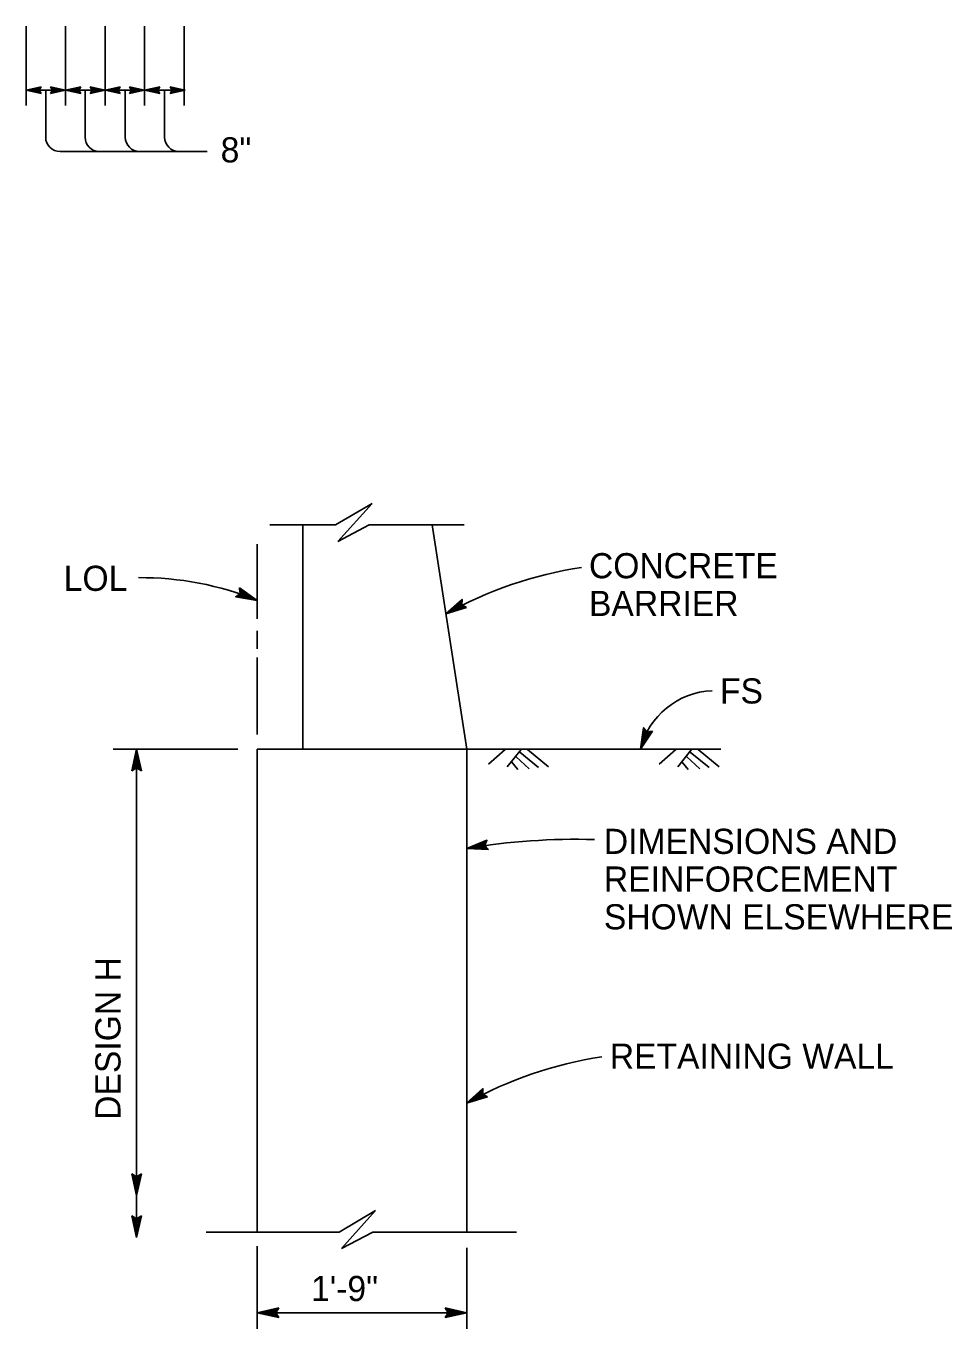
# Model space of a CAD drawing. Extents: x -894 to 866, y -472 to 714.
# Drawn here: x 23.5 to 281.2, y -26 to 336.7 of the extents above; entities that cross this region are included whole.
import ezdxf

# ---------------------------------------------------------------- set-up
doc = ezdxf.new("R2010")
doc.units = 0
for name, color, linetype in [('rd_PROFILE-OG', 7, 'Continuous'), ('str_Concrete-A', 7, 'Continuous'), ('str_Text-A', 7, 'Continuous')]:
    doc.layers.add(name, color=color, linetype=linetype)

msp = doc.modelspace()

# ---------------------------------------------------------------- linework, layer by layer
at = {"layer": 'rd_PROFILE-OG'}
for p, q in [((146.2, 135.39), (216.91, 135.39)), ((156.88, 135.34), (152.25, 131.21)), ((161.28, 135.31), (157.46, 130.45)), ((160.9, 134.58), (166.14, 130.27)), ((163.06, 135.29), (168.92, 130.47)), ((204.36, 135.34), (199.72, 131.21)), ((208.75, 135.31), (204.93, 130.45)), ((208.38, 134.58), (213.62, 130.27)), ((210.54, 135.29), (216.4, 130.47)), ((158.67, 131.84), (160.35, 129.79)), ((159.94, 133.24), (163.52, 129.98)), ((206.15, 131.84), (207.83, 129.79)), ((207.42, 133.24), (211, 129.98))]:
    msp.add_line(p, q, dxfattribs=at)
at = {"layer": 'str_Concrete-A'}
for p, q in [((119.83, 203.83), (109.66, 197.84)), ((110.32, 193.24), (119.83, 203.83)), ((91.38, 197.84), (109.66, 197.84)), ((100.54, 197.84), (100.54, 135.39)), ((119.05, 197.84), (110.32, 193.24)), ((119.05, 197.84), (145.46, 197.84)), ((136.5, 197.84), (146.2, 135.39)), ((87.87, 135.39), (146.2, 135.39)), ((87.87, 135.37), (87.87, 0.98)), ((146.2, 135.39), (146.2, 0.98)), ((120.8, 6.98), (110.63, 0.98)), ((111.29, -3.61), (120.8, 6.98)), ((73.63, 0.98), (110.63, 0.98)), ((120.02, 0.98), (111.29, -3.61)), ((120.02, 0.98), (160.01, 0.98))]:
    msp.add_line(p, q, dxfattribs=at)
at = {"layer": 'str_Text-A'}
for p, q in [((23.54, 336.67), (23.54, 314.56)), ((34.54, 336.67), (34.54, 314.56)), ((45.54, 336.67), (45.54, 314.56)), ((56.54, 336.67), (56.54, 314.56)), ((67.54, 336.67), (67.54, 314.56)), ((23.54, 318.85), (27.74, 319.78)), ((24.51, 318.85), (27.57, 319.53)), ((25.47, 318.84), (27.45, 319.28)), ((27.74, 319.78), (27.18, 318.85)), ((27.74, 319.78), (27.74, 319.78)), ((34.54, 318.85), (30.34, 319.78)), ((30.34, 319.78), (30.34, 319.78)), ((30.34, 319.78), (30.9, 318.85)), ((33.56, 318.85), (30.5, 319.53)), ((32.6, 318.84), (30.62, 319.28)), ((34.54, 318.85), (38.74, 319.78)), ((35.51, 318.85), (38.57, 319.53)), ((36.47, 318.84), (38.45, 319.28)), ((38.74, 319.78), (38.18, 318.85)), ((38.74, 319.78), (38.74, 319.78)), ((45.54, 318.85), (41.34, 319.78)), ((41.34, 319.78), (41.34, 319.78)), ((41.34, 319.78), (41.9, 318.85)), ((44.56, 318.85), (41.5, 319.53)), ((43.6, 318.84), (41.62, 319.28)), ((45.54, 318.85), (49.74, 319.78)), ((46.51, 318.85), (49.57, 319.53)), ((47.47, 318.84), (49.45, 319.28)), ((49.74, 319.78), (49.18, 318.85)), ((49.74, 319.78), (49.74, 319.78)), ((56.54, 318.85), (52.34, 319.78)), ((52.34, 319.78), (52.34, 319.78)), ((52.34, 319.78), (52.9, 318.85)), ((55.56, 318.85), (52.5, 319.53)), ((54.6, 318.84), (52.62, 319.28)), ((56.54, 318.85), (60.74, 319.78)), ((57.51, 318.85), (60.57, 319.53)), ((58.47, 318.84), (60.45, 319.28)), ((60.74, 319.78), (60.18, 318.85)), ((60.74, 319.78), (60.74, 319.78)), ((67.81, 318.85), (63.61, 319.78)), ((63.61, 319.78), (63.61, 319.78)), ((63.61, 319.78), (64.17, 318.85)), ((66.84, 318.85), (63.77, 319.53)), ((65.88, 318.84), (63.9, 319.28)), ((27.74, 317.91), (23.54, 318.85)), ((23.54, 318.85), (23.54, 318.85)), ((23.54, 318.85), (34.54, 318.85)), ((27.58, 318.16), (24.5, 318.85)), ((27.42, 318.41), (25.47, 318.84)), ((26.44, 318.84), (27.28, 319.03)), ((27.3, 318.65), (26.44, 318.84)), ((27.18, 318.85), (27.74, 317.91)), ((27.74, 317.91), (27.74, 317.91)), ((29, 318.83), (29, 305.76)), ((30.9, 318.85), (30.34, 317.91)), ((30.34, 317.91), (34.54, 318.85)), ((30.34, 317.91), (30.34, 317.91)), ((30.49, 318.16), (33.57, 318.85)), ((30.65, 318.41), (32.6, 318.84)), ((30.77, 318.65), (31.64, 318.84)), ((31.64, 318.84), (30.79, 319.03)), ((34.54, 318.85), (45.54, 318.85)), ((34.54, 318.85), (34.54, 318.85)), ((38.74, 317.91), (34.54, 318.85)), ((34.54, 318.85), (34.54, 318.85)), ((38.58, 318.16), (35.5, 318.85)), ((38.42, 318.41), (36.47, 318.84)), ((37.44, 318.84), (38.28, 319.03)), ((38.3, 318.65), (37.44, 318.84)), ((38.18, 318.85), (38.74, 317.91)), ((38.74, 317.91), (38.74, 317.91)), ((39.96, 318.83), (39.96, 305.76)), ((41.9, 318.85), (41.34, 317.91)), ((41.34, 317.91), (45.54, 318.85)), ((41.34, 317.91), (41.34, 317.91)), ((41.49, 318.16), (44.57, 318.85)), ((41.65, 318.41), (43.6, 318.84)), ((41.77, 318.65), (42.64, 318.84)), ((42.64, 318.84), (41.79, 319.03)), ((45.54, 318.85), (56.54, 318.85)), ((45.54, 318.85), (45.54, 318.85)), ((49.74, 317.91), (45.54, 318.85)), ((45.54, 318.85), (45.54, 318.85)), ((49.58, 318.16), (46.5, 318.85)), ((49.42, 318.41), (47.47, 318.84)), ((48.44, 318.84), (49.28, 319.03)), ((49.3, 318.65), (48.44, 318.84)), ((49.18, 318.85), (49.74, 317.91)), ((49.74, 317.91), (49.74, 317.91)), ((51.15, 318.83), (51.15, 305.76)), ((52.9, 318.85), (52.34, 317.91)), ((52.34, 317.91), (56.54, 318.85)), ((52.34, 317.91), (52.34, 317.91)), ((52.49, 318.16), (55.57, 318.85)), ((52.65, 318.41), (54.6, 318.84)), ((52.77, 318.65), (53.64, 318.84)), ((53.64, 318.84), (52.79, 319.03)), ((56.54, 318.85), (67.81, 318.85)), ((56.54, 318.85), (56.54, 318.85)), ((60.74, 317.91), (56.54, 318.85)), ((56.54, 318.85), (56.54, 318.85)), ((60.58, 318.16), (57.5, 318.85)), ((60.42, 318.41), (58.47, 318.84)), ((59.44, 318.84), (60.28, 319.03)), ((60.3, 318.65), (59.44, 318.84)), ((60.18, 318.85), (60.74, 317.91)), ((60.74, 317.91), (60.74, 317.91)), ((62.1, 318.83), (62.1, 305.76)), ((64.17, 318.85), (63.61, 317.91)), ((63.61, 317.91), (67.81, 318.85)), ((63.61, 317.91), (63.61, 317.91)), ((63.76, 318.16), (66.84, 318.85)), ((63.93, 318.41), (65.88, 318.84)), ((64.05, 318.65), (64.91, 318.84)), ((64.91, 318.84), (64.06, 319.03)), ((67.81, 318.85), (67.81, 318.85)), ((33, 301.76), (43.96, 301.76)), ((43.96, 301.76), (55.15, 301.76)), ((55.15, 301.76), (66.1, 301.76)), ((66.1, 301.76), (73.98, 301.76)), ((87.87, 171.67), (87.87, 192.49)), ((87.87, 163.33), (87.87, 168.39)), ((87.87, 139.47), (87.87, 160.94)), ((47.8, 135.39), (82.44, 135.39)), ((52.95, 129.39), (54.29, 135.39)), ((54.29, 135.39), (54.29, 135.39)), ((54.29, 135.39), (55.62, 129.39)), ((54.29, -0.48), (54.29, 135.39)), ((53.31, 129.6), (54.29, 134.01)), ((53.67, 129.84), (54.29, 132.62)), ((54.01, 130.01), (54.29, 131.24)), ((54.29, 132.62), (54.92, 129.8)), ((54.29, 131.24), (54.56, 130.03)), ((54.3, 133.99), (55.26, 129.62)), ((54.29, 130.19), (52.95, 129.39)), ((52.95, 129.39), (52.95, 129.39)), ((55.62, 129.39), (54.29, 130.19)), ((55.62, 129.39), (55.62, 129.39)), ((54.29, 11.21), (52.96, 17.21)), ((52.96, 17.21), (52.96, 17.21)), ((52.96, 17.21), (54.29, 16.41)), ((54.29, 12.6), (53.32, 16.97)), ((54.29, 13.97), (53.67, 16.79)), ((54.3, 15.35), (54.03, 16.56)), ((54.29, 16.41), (55.63, 17.21)), ((55.63, 17.21), (54.29, 11.21)), ((55.28, 16.99), (54.29, 12.59)), ((54.92, 16.76), (54.29, 13.97)), ((54.57, 16.58), (54.3, 15.35)), ((55.63, 17.21), (55.63, 17.21)), ((54.29, 11.21), (54.29, 11.21)), ((54.29, -0.48), (52.96, 5.52)), ((52.96, 5.52), (52.96, 5.52)), ((52.96, 5.52), (54.29, 4.72)), ((54.29, 0.91), (53.32, 5.28)), ((54.29, 2.28), (53.67, 5.1)), ((54.3, 3.66), (54.03, 4.87)), ((54.29, 4.72), (55.63, 5.52)), ((55.63, 5.52), (54.29, -0.48)), ((55.28, 5.3), (54.29, 0.9)), ((54.92, 5.06), (54.29, 2.28)), ((54.57, 4.89), (54.3, 3.66)), ((55.63, 5.52), (55.63, 5.52)), ((54.29, -0.48), (54.29, -0.48)), ((146.2, -25.93), (146.2, -3.36)), ((87.87, -21.45), (93.87, -20.12)), ((87.87, -21.45), (146.2, -21.45)), ((93.87, -22.79), (87.87, -21.45)), ((87.87, -21.45), (87.87, -21.45)), ((93.65, -22.43), (89.25, -21.45)), ((89.26, -21.44), (93.63, -20.48)), ((90.63, -21.45), (93.45, -20.82)), ((93.42, -22.07), (90.63, -21.45)), ((92.01, -21.45), (93.22, -21.18)), ((93.24, -21.72), (92.01, -21.45)), ((93.87, -20.12), (93.07, -21.45)), ((93.07, -21.45), (93.87, -22.79)), ((93.87, -20.12), (93.87, -20.12)), ((141, -21.45), (140.2, -20.11)), ((140.2, -20.11), (140.2, -20.11)), ((140.2, -20.11), (146.2, -21.45)), ((146.2, -21.45), (140.2, -22.78)), ((140.2, -22.78), (141, -21.45)), ((140.42, -20.46), (144.82, -21.45)), ((144.81, -21.45), (140.43, -22.42)), ((143.44, -21.44), (140.61, -22.07)), ((140.65, -20.82), (143.44, -21.44)), ((140.83, -21.17), (142.06, -21.44)), ((142.06, -21.44), (140.85, -21.71)), ((146.2, -21.45), (146.2, -21.45)), ((93.87, -22.79), (93.87, -22.79)), ((140.2, -22.78), (140.2, -22.78))]:
    msp.add_line(p, q, dxfattribs=at)
for points in [[(82.9, 180.27), (87.87, 176.82), (81.9, 177.83), (82.23, 178.08), (86.6, 177.33), (82.96, 179.86), (83.02, 179.46), (85.35, 177.84), (82.56, 178.32), (82.88, 178.56), (84.09, 178.36), (83.08, 179.06), (83.13, 178.75), (81.9, 177.83), (83.13, 178.75)], [(146.14, 174.82), (140.34, 173.09), (144.86, 177.11), (144.85, 176.71), (141.54, 173.76), (145.79, 175.02), (145.44, 175.23), (142.72, 174.42), (144.83, 176.3), (144.82, 175.89), (143.91, 175.08), (145.09, 175.43), (144.81, 175.59), (144.86, 177.11), (144.81, 175.59)], [(197.86, 140.44), (194.51, 135.4), (195.4, 141.38), (195.66, 141.06), (195, 136.68), (197.46, 140.37), (197.06, 140.3), (195.49, 137.94), (195.91, 140.74), (196.16, 140.42), (195.98, 139.21), (196.66, 140.23), (196.35, 140.18), (195.4, 141.38), (196.35, 140.18)], [(152.24, 107.45), (146.2, 107.75), (151.8, 110.04), (151.65, 109.66), (147.55, 107.99), (151.98, 107.76), (151.71, 108.07), (148.88, 108.21), (151.5, 109.28), (151.36, 108.9), (150.22, 108.44), (151.45, 108.38), (151.24, 108.62), (151.8, 110.04), (151.24, 108.62)], [(151.94, 38.64), (146.14, 36.91), (150.66, 40.93), (150.65, 40.53), (147.34, 37.58), (151.59, 38.84), (151.24, 39.04), (148.52, 38.23), (150.64, 40.12), (150.62, 39.71), (149.71, 38.9), (150.89, 39.25), (150.61, 39.41), (150.66, 40.93), (150.61, 39.41)]]:
    msp.add_lwpolyline(points, close=True, dxfattribs=at)
msp.add_lwpolyline([(87.87, -2.96), (87.87, -25.96)], dxfattribs=at)
for centre, radius, start, end in [((33, 305.76), 4, 180, 270), ((43.96, 305.76), 4, 180, 270), ((55.15, 305.76), 4, 180, 270), ((66.1, 305.76), 4, 180, 270), ((194.53, 76.01), 111.18, 98.5144, 119.1703), ((55.56, 97.59), 85.56, 67.818, 90.5124), ((215.27, 130.32), 21.36, 92.1674, 166.2936), ((176.39, -68), 178.33, 88.2744, 99.7468), ((200.34, -60.17), 111.18, 98.5828, 119.1703)]:
    msp.add_arc(centre, radius, start, end, dxfattribs=at)

# ---------------------------------------------------------------- texts
for s, p in [('8"', (77.69, 298.73)), ('CONCRETE', (180.18, 182.98)), ('LOL', (34.02, 179.47)), ('BARRIER', (180.18, 172.48)), ('FS', (216.64, 148.12)), ('DIMENSIONS AND', (184.33, 106.26)), ('REINFORCEMENT', (184.33, 95.76)), ('SHOWN ELSEWHERE', (184.33, 85.26)), ('RETAINING WALL', (185.98, 46.46)), ('1\'-9"', (102.85, -18.2))]:
    msp.add_text(s, height=7, dxfattribs=at).set_placement(p)
msp.add_text('DESIGN H', height=7, rotation=90, dxfattribs=at).set_placement((49.82, 32.25))

doc.saveas('drawing.dxf')
